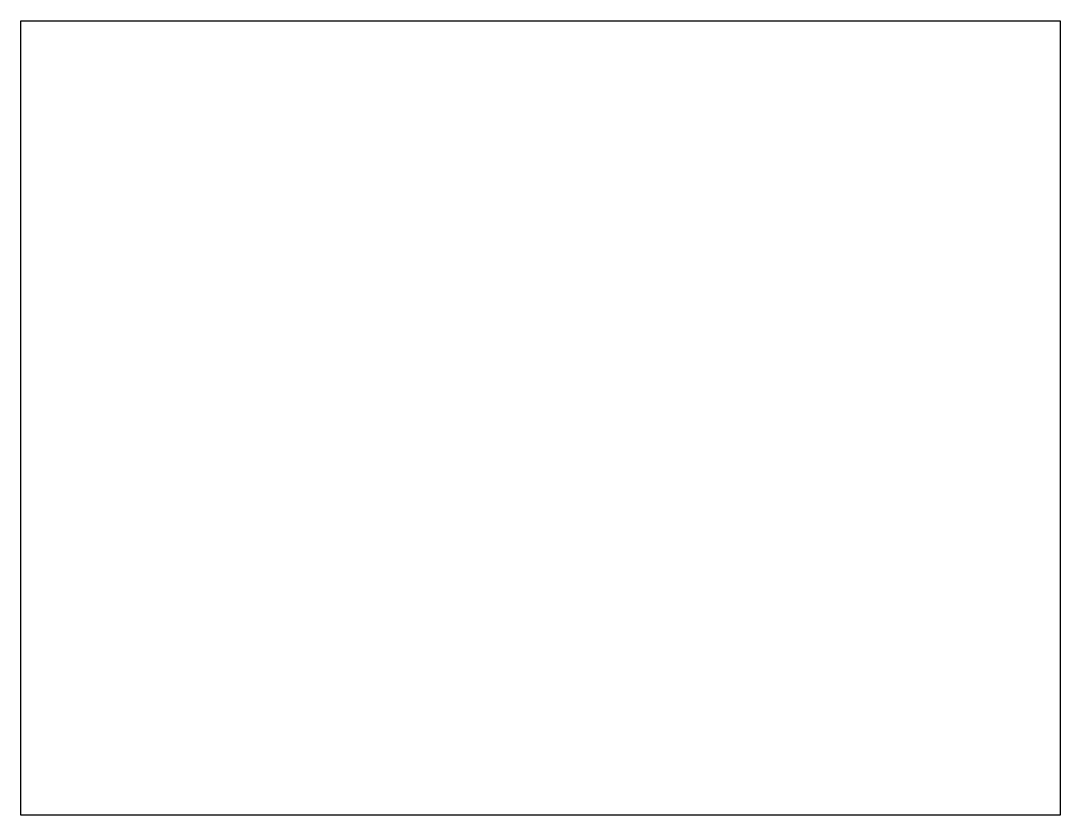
# Model space of a CAD drawing. Header units: millimetres. Extents: x 56 to 175, y 60 to 151.
import ezdxf

# ---------------------------------------------------------------- set-up
doc = ezdxf.new("R2010")
doc.units = ezdxf.units.MM

msp = doc.modelspace()

# ---------------------------------------------------------------- linework, layer by layer
at = {"layer": '', "color": 7, "linetype": 'Continuous'}
msp.add_lwpolyline([(175, 60), (56, 60), (56, 151), (175, 151), (175, 60)], close=True, dxfattribs=at)

doc.saveas('drawing.dxf')
